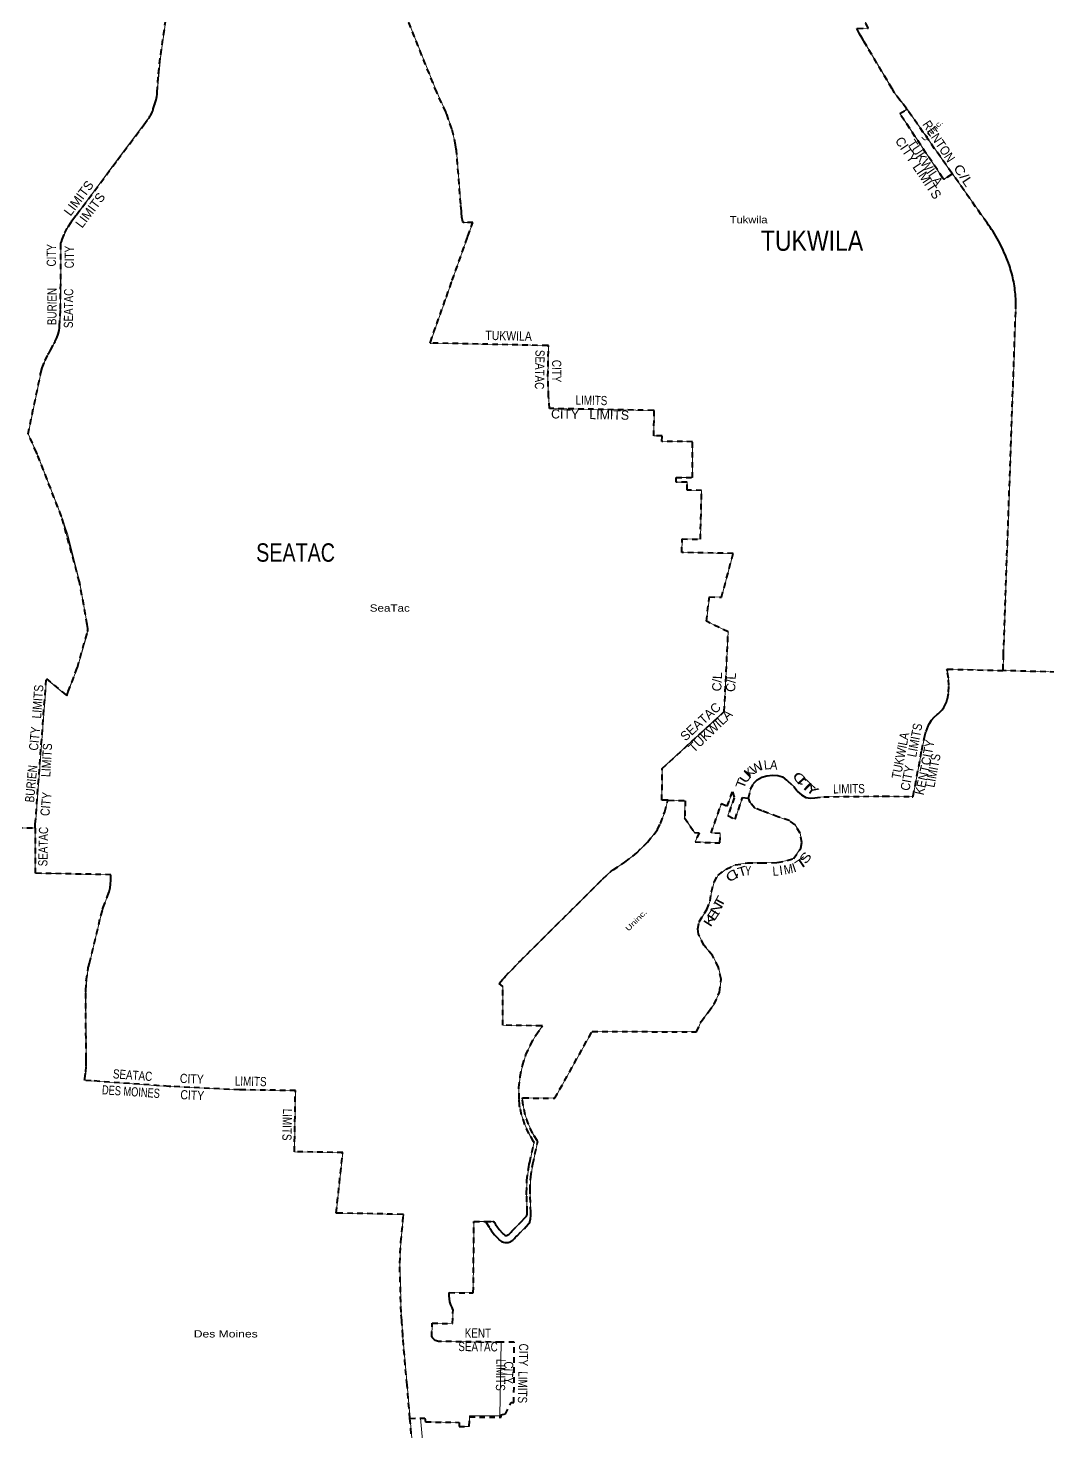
# Model space of a CAD drawing. Header units: feet. Extents: x -903180 to 1023491, y -707744 to 564635.
# Drawn here: x -329694 to -307532, y -35986 to -5495 of the extents above; entities that cross this region are included whole.
import ezdxf

# ---------------------------------------------------------------- set-up
doc = ezdxf.new("R2010")
doc.units = ezdxf.units.FT
doc.header["$LTSCALE"] = 80
doc.linetypes.add('SHORT_DASHED', pattern=[2.7, 1.5, -1.2])
doc.layers.add('13', color=7, linetype='SHORT_DASHED', lineweight=40)
doc.layers.add('58', color=7, linetype='Continuous', lineweight=13)
for name, color, linetype in [('14', 7, 'Continuous'), ('15', 7, 'Continuous'), ('36', 7, 'Continuous')]:
    doc.layers.add(name, color=color, linetype=linetype)

msp = doc.modelspace()

# ---------------------------------------------------------------- linework, layer by layer
at = {"layer": '13'}
for points in [[(-329297.17, -19625.89), (-328848.29, -19995.85), (-328836.34, -19947.53), (-328832.58, -19932.32), (-328823.12, -19907.53), (-328621.76, -19380.29), (-328401.52, -18598.78), (-328399.04, -18578.36), (-328397.21, -18535.79), (-328399.83, -18493.27), (-328406.88, -18451.26), (-328577.8, -17521.46), (-328967.26, -16101.92), (-329495.16, -14750.86), (-329502.95, -14730.9), (-329511.95, -14710.86), (-329692.97, -14307.39), (-329425.39, -13024.07), (-329420.94, -13002.73), (-329415.81, -12984.07), (-329386.18, -12876.34), (-329325.83, -12716.4), (-329259.95, -12585.29), (-329248.67, -12562.84), (-329239.24, -12545.29), (-329209.39, -12489.72), (-329130.79, -12344.53), (-329119.84, -12324.31), (-329108.51, -12304.53), (-329103.33, -12295.5), (-329067.81, -12221.75), (-329040.19, -12144.7), (-329020.78, -12065.18), (-329012.8, -12006.28), (-329009.84, -11984.47), (-329008.88, -11966.28), (-328989.44, -11598.09), (-328978.78, -10176.38), (-328978.69, -10163.77), (-328970.08, -10136.38), (-328954.39, -10086.46), (-328897.34, -9944.45), (-328825.76, -9809.18), (-328754.04, -9702.39), (-328740.5, -9682.22), (-328725.74, -9662.39), (-328641.18, -9548.76), (-327851.39, -8495.26), (-327749.41, -8359.14), (-327177.81, -7594.7), (-327073.54, -7449.37), (-327058.95, -7429.03), (-327046.07, -7409.37), (-327024.92, -7376.08), (-326999.41, -7324.75), (-326986.85, -7291.04), (-326979.37, -7270.96), (-326973.02, -7251.04), (-326937.49, -7139.55), (-326924.75, -7099.55), (-326909.39, -7050.54), (-326895.68, -6982.68), (-326891.03, -6933.76), (-326889.16, -6914.12), (-326887.93, -6893.76), (-326863.22, -6485.11), (-326812.57, -6073.97), (-326492.46, -3875.49)], [(-315791.21, -22265.46), (-315815.31, -22263.98), (-315921.05, -22260.99), (-315913.79, -21576.44), (-314564.56, -20340.41), (-314481.17, -18608.65), (-314954.27, -18376.89), (-314887.81, -17850.11), (-314624.16, -17858.61), (-314373.27, -16904.21), (-315488.48, -16885.85), (-315481.75, -16590.68), (-315084.49, -16596.68), (-315058.98, -15537.8), (-315369.41, -15529.3), (-315371.54, -15359.2), (-315611.81, -15359.2), (-315611.16, -15258.01), (-315256.89, -15256.94), (-315255.66, -14477.86), (-315919.05, -14475.74), (-315915.58, -14354.52), (-316096.38, -14352.39), (-316087.56, -13818.91), (-316089.04, -13798.91), (-316109.04, -13798.55), (-318365.32, -13758.13), (-318384.59, -13496.57), (-318397.98, -13061.29), (-318385.82, -12414.94), (-318385.36, -12390.65), (-318405.44, -12390.22), (-320938.34, -12336.5), (-320958.27, -12336.08), (-320951.34, -12316.08), (-320814.22, -11920.58), (-320604.65, -11330.62), (-320477.66, -10973.14), (-320151.22, -10054.21), (-320141.73, -10027.49), (-320136.9, -10014.21), (-320027.67, -9714.02), (-320219.06, -9719.82), (-320238.66, -9720.42), (-320243.87, -9700.43), (-320265.23, -9600.97), (-320274.99, -9509.91), (-320276.65, -9494.36), (-320278.78, -9469.91), (-320292.17, -9316.05), (-320383.48, -8161.73), (-320384.89, -8143.85), (-320388.55, -8121.73), (-320403.14, -8033.46), (-320486.35, -7681.4), (-320599.96, -7356.94), (-320606.15, -7339.25), (-320616.47, -7316.94), (-320814.28, -6889.39), (-321489.95, -5199.42)], [(-310595.82, -7257.97), (-310609.26, -7239.99), (-310710.54, -7104.49), (-310725.45, -7084.54), (-310741.45, -7064.49), (-310869.33, -6904.25), (-310895.02, -6851.86), (-310901.5, -6838.66), (-310917.48, -6811.86), (-311527.31, -5789.87), (-311540.96, -5767.82), (-311572.72, -5713.49), (-311603.82, -5658.96), (-311633.86, -5604.06), (-311662.84, -5548.02), (-311676.11, -5521.66), (-311685.9, -5502.2), (-311666.17, -5501.69), (-311436.41, -5495.73), (-311509.12, -5345.55)], [(-309607.59, -8664.9), (-309627.59, -8678.18), (-309781.62, -8770.83), (-309797.53, -8780.39), (-309814.98, -8754.27), (-310753, -7350.1), (-310615.27, -7271.42), (-310595.82, -7257.97)], [(-309607.59, -8664.9), (-309621.64, -8644.9), (-310580.35, -7279.99), (-310595.82, -7257.97)], [(-308507.54, -19449.95), (-308507.03, -19429.81), (-308499.05, -19114.67), (-308231.01, -11596.12), (-308229.62, -11550.68), (-308229.26, -11504.97), (-308229.7, -11459.68), (-308230.64, -11413.91), (-308232.64, -11368.1), (-308235.43, -11323), (-308238.72, -11277.4), (-308243.11, -11231.75), (-308248.25, -11186.6), (-308254.18, -11141.15), (-308260.89, -11096.34), (-308268.13, -11051.41), (-308276.46, -11006.11), (-308285.59, -10961.53), (-308295.42, -10917.19), (-308305.84, -10872.89), (-308317.3, -10828.47), (-308329.33, -10784.57), (-308342.38, -10740.64), (-308355.92, -10697.38), (-308370.31, -10653.91), (-308377.63, -10633.21), (-308379.74, -10627.25), (-308392.91, -10593.21), (-308425.93, -10507.85), (-308440.28, -10470.74), (-308441.44, -10467.85), (-308457.41, -10428.29), (-308479.89, -10375.16), (-308503.66, -10321.89), (-308528.37, -10269.72), (-308553.55, -10218.04), (-308580.01, -10166.26), (-308607.04, -10115.37), (-308635.21, -10064.57), (-308664.5, -10014.54), (-308694.02, -9965.33), (-308724.79, -9916.07), (-308756.68, -9867.53), (-308788.78, -9819.84), (-308821.94, -9772.38), (-308855.58, -9726.49), (-309592.57, -8684.9), (-309607.59, -8664.9)], [(-314040.51, -22219.56), (-313993.73, -22028.2), (-313932.07, -21904.88), (-313849.15, -21819.83), (-313749.21, -21766.67), (-313638.65, -21734.78), (-313517.45, -21722.02), (-313398.38, -21726.27), (-313298.45, -21760.29), (-313192.13, -21843.22), (-313056.05, -21964.41), (-312975.25, -22072.85), (-312890.2, -22149.4), (-312794.52, -22208.93), (-312690.34, -22217.44), (-312598.65, -22216.11), (-312405.42, -22191.92), (-311137.45, -22176.27), (-311117.45, -22174.25), (-311097.45, -22174.62), (-310481.48, -22188.71), (-310464.74, -22189.19), (-310460.91, -22169.17), (-310272.22, -21181.74), (-310212.99, -20897.33), (-310179.45, -20770.85), (-310132.87, -20648.58), (-310109.03, -20597.77), (-310058.93, -20526.96), (-310001.71, -20461.77), (-309937.98, -20402.92), (-309919.54, -20388.03), (-309873.17, -20346.37), (-309831.41, -20300.1), (-309794.72, -20249.71), (-309763.5, -20195.76), (-309738.08, -20138.85), (-309718.76, -20079.59), (-309714.93, -20064.62), (-309691.77, -19916.66), (-309684.21, -19767.1), (-309692.31, -19617.56), (-309716, -19469.69), (-309724.78, -19432.52), (-309728.65, -19416.11), (-309709.5, -19416.64), (-308507.54, -19449.95)], [(-306499.46, -19505.62), (-308507.54, -19449.95)], [(-329537.23, -22869.8), (-329537.65, -22784.55), (-329297.17, -19625.89)], [(-319748.46, -31417.43), (-319736.26, -31437.42), (-319662.48, -31558.34), (-319649.12, -31580.24), (-319637.26, -31598.34), (-319631.11, -31607.73), (-319555.81, -31707.41), (-319470.51, -31798.68), (-319464.69, -31804.61), (-319446.51, -31820.72), (-319426.74, -31834.84), (-319405.6, -31846.81), (-319383.32, -31856.52), (-319360.16, -31863.84), (-319336.35, -31868.69), (-319312.17, -31871.04), (-319287.88, -31870.84), (-319263.74, -31868.11), (-319240.01, -31862.86), (-319216.97, -31855.17), (-319209.16, -31850.43), (-319163.7, -31818.9), (-319121.77, -31782.78), (-319106.22, -31766.25), (-319091.89, -31751.02), (-319067.86, -31726.25), (-318873.7, -31526.13), (-318816.3, -31467.09), (-318798.13, -31448.4), (-318792.23, -31427.09), (-318791.71, -31425.22), (-318777.37, -31356.03), (-318770.35, -31285.72), (-318770.71, -31215.06), (-318786.09, -30817.17), (-318787.07, -30735.26), (-318771.16, -30448.19), (-318725.34, -30164.36), (-318622.01, -29698.14), (-318618.58, -29682.68), (-318633.54, -29658.14), (-318732.09, -29493.81), (-318821.44, -29301.77), (-318890.22, -29101.44), (-318937.69, -28895.02), (-318949.98, -28752.01), (-318951.7, -28732.03), (-318933.99, -28732.15), (-318248.32, -28736.97), (-317434.79, -27285.09), (-315171.8, -27298.25), (-315067.22, -27072.49), (-314905.63, -26859.86), (-314786.56, -26698.27), (-314667.49, -26434.61), (-314633.47, -26153.94), (-314693, -25890.29), (-314820.58, -25635.14), (-315007.69, -25414.01), (-315126.76, -25175.87), (-315143.77, -25056.8), (-315109.75, -24903.71), (-314948.15, -24640.05), (-314871.61, -24452.94), (-314846.09, -24257.32), (-314786.56, -24044.7), (-314701.51, -23891.61), (-314522.9, -23764.03), (-314327.28, -23670.48), (-314063.63, -23627.95), (-313757.45, -23627.95), (-313408.74, -23619.45), (-313196.12, -23576.92), (-313060.04, -23534.4), (-312903.22, -23305.28), (-312881.43, -23185.69), (-312915.45, -22981.57), (-313026.55, -22801.35), (-313153.59, -22709.41), (-313400.24, -22624.36), (-313612.86, -22547.81), (-313748.94, -22496.78), (-313902.03, -22437.25), (-314004.09, -22318.18), (-314040.51, -22219.56)], [(-315791.21, -22265.46), (-315775.31, -22265.88), (-315412.48, -22275.38), (-315426.29, -22646.41), (-315212.95, -22966.86), (-315113.73, -22971.72), (-315200.38, -23172.12), (-314661.37, -23192.32), (-314653.68, -22986.78), (-314851.15, -22975.98), (-314624.7, -22338.1), (-314500.85, -22396.04), (-314388.16, -22081.36), (-314348.45, -22211.87), (-314485.97, -22598.04), (-314328.63, -22677.77), (-314167.25, -22208.37), (-314040.51, -22219.56)], [(-319748.46, -31417.43), (-319596.03, -31418.07), (-319574.86, -31418.15), (-319562.03, -31438.15), (-319536.46, -31478.01), (-319523.13, -31498.78), (-319509.48, -31518.01), (-319460.44, -31587.06), (-319388.24, -31669.02), (-319384.19, -31673.03), (-319363.76, -31693.24), (-319344.19, -31708.53), (-319341.84, -31709.96), (-319333.34, -31713.99), (-319324.46, -31717.11), (-319315.31, -31719.28), (-319305.98, -31720.49), (-319302.43, -31720.57), (-319282.18, -31719.16), (-319262.43, -31704.9), (-319249.88, -31695.84), (-319220.34, -31669.41), (-319216.78, -31665.55), (-319198.12, -31645.33), (-319178.95, -31625.55), (-318981.3, -31421.63), (-318899.5, -31337.48), (-318879.61, -31317.01), (-318863.96, -31297.48), (-318863.92, -31297.42), (-318857.7, -31286.5), (-318852.65, -31274.98), (-318848.83, -31263), (-318846.29, -31250.69), (-318845.41, -31241.79), (-318845.4, -31222.04), (-318846.19, -31201.79), (-318860.29, -30839.18), (-318861.06, -30819.25), (-318860.55, -30799.18), (-318853.53, -30523.92), (-318815.17, -30231.06), (-318802.65, -30168.54), (-318798.64, -30148.5), (-318794.22, -30128.54), (-318702.68, -29715.54), (-318698.69, -29697.54), (-318711.52, -29675.54), (-318810.47, -29505.76), (-318900.64, -29305.46), (-318969.37, -29096.83), (-319007.95, -28924.12), (-319011.95, -28906.22), (-319013.91, -28884.12), (-319025.76, -28750.32), (-319026.42, -28507.64), (-319001.71, -28266.22), (-318951.9, -28028.71), (-318877.54, -27797.7), (-318779.43, -27575.74), (-318658.66, -27365.24), (-318529.56, -27186.51), (-318515.13, -27166.54), (-318537.03, -27166.18), (-319377.46, -27152.36), (-319375.77, -26314.25), (-319454.52, -26246.66), (-319362.62, -26135.85), (-319344.43, -26113.81), (-319327.16, -26095.85), (-319003.97, -25759.66), (-317203.61, -23972.05), (-317022.32, -23807.92), (-317002.28, -23789.78), (-316982.32, -23777.11), (-316724.57, -23612.09), (-316468.4, -23407.38), (-316235.04, -23177.01), (-316043.01, -22942.99), (-316029.34, -22926.33), (-316018.07, -22902.99), (-315952.9, -22768.09), (-315858.89, -22521.01), (-315796.27, -22284.55), (-315791.21, -22265.46)], [(-332096.79, -22806.35), (-329537.23, -22869.8), (-329541.75, -23852.29)], [(-321395.95, -35691.81), (-321459.59, -34963.32), (-321551.18, -33928.48), (-321552.82, -33909.88), (-321554.01, -33888.48), (-321569.95, -33601.7), (-321571, -33582.85), (-321572.9, -33561.7), (-321589.01, -33382.81), (-321618.16, -32320.79), (-321590.56, -31858.43), (-321537.7, -31281.55), (-321536.06, -31260.44), (-321556.15, -31260.04), (-322977.78, -31231.97), (-322997.21, -31231.58), (-322857.7, -29919.66), (-323905.64, -29898.98), (-323885.17, -28571.96), (-325062.92, -28556.42), (-325088.83, -28556.08), (-325102.92, -28555.4), (-326588.92, -28483.43), (-326608.14, -28482.5), (-326628.92, -28481), (-328320.34, -28358.66), (-328470.53, -28347.83), (-328462.9, -28313.57), (-328439.95, -28166.11), (-328433.53, -28037.09), (-328432.53, -28017.05), (-328432.59, -27997.09), (-328432.97, -27870.69), (-328440.65, -26436.08), (-328440.77, -26415.04), (-328439.73, -26396.08), (-328428.21, -26184.83), (-328388.75, -25922.04), (-328385.58, -25900.89), (-328380.61, -25882.04), (-328360.45, -25805.46), (-328113.6, -24772.98), (-328073.77, -24637.81), (-328067.27, -24615.75), (-328060.42, -24597.81), (-327957.74, -24328.89), (-327950.76, -24310.61), (-327943.39, -24288.89), (-327931.19, -24252.94), (-327910.97, -24169.82), (-327899.54, -24085.04), (-327897.04, -23999.53), (-327893.98, -23882.43), (-329541.75, -23852.29)], [(-321395.95, -35691.81), (-321168.91, -35686.96), (-321073.83, -35685.95), (-321056.82, -35767.81), (-320326.99, -35777.9), (-320326.99, -35867.2), (-320107.98, -35867.2), (-320102.13, -35660.5), (-319442.04, -35664.15), (-319412.57, -35664.16), (-319412.32, -35614.14), (-319321.92, -35595.32), (-319194.93, -35347.82), (-319135.99, -35348.16), (-319129.5, -34039.22), (-319414.83, -34035.44), (-320762.88, -34022.68), (-320776.91, -34020.55), (-320798.73, -34015.3), (-320819.87, -34007.81), (-320840.11, -33998.14), (-320859.24, -33986.41), (-320877.03, -33972.75), (-320893.3, -33957.3), (-320907.86, -33940.24), (-320920.56, -33921.75), (-320913.31, -33624.54), (-320468.92, -33633.04), (-320459.28, -33328.73), (-320460.9, -33325.53), (-320482.12, -33284.89), (-320507.66, -33223.28), (-320526.62, -33159.33), (-320538.78, -33093.76), (-320544.03, -33027.28), (-320542.3, -32960.61), (-320019.75, -32964.87), (-320004.53, -31416.34), (-319748.46, -31417.43)], [(-321329.19, -36456.06), (-321395.95, -35691.81)]]:
    msp.add_lwpolyline(points, dxfattribs=at)
at = {"layer": '58'}
for points in [[(-332096.79, -22806.35), (-329537.23, -22869.8), (-329297.17, -19625.89), (-329269.27, -19653.03), (-328849.15, -19996.23), (-328834.14, -19936.17), (-328623.37, -19384.19), (-328446.17, -18785.02), (-328397.58, -18573.38), (-328406.88, -18451.26), (-328579.07, -17513.75), (-328837.75, -16481.87), (-328967.26, -16101.92), (-328967.26, -16101.92), (-329460.74, -14836.79), (-329692.97, -14307.39), (-329483.59, -13305.26), (-329412.14, -12960.63), (-329328.56, -12719.67), (-329102.77, -12297.82), (-329031.32, -12120.5), (-329005.6, -11958.92), (-328979.88, -11163.85), (-328982.73, -10571.86), (-328982.73, -10162.88), (-328836.98, -9828.27), (-328702.65, -9636.65), (-327828.11, -8461.22), (-327010.74, -7365.86), (-326931.24, -7154.69), (-326887.93, -6893.76), (-326812.57, -6073.97), (-326492.46, -3875.49)], [(-326492.46, -3875.49), (-326812.57, -6073.97), (-326863.22, -6485.11), (-326887.93, -6893.76), (-326889.16, -6914.12), (-326891.03, -6933.76), (-326895.68, -6982.68), (-326909.39, -7050.54), (-326924.75, -7099.55), (-326937.49, -7139.55), (-326973.02, -7251.04), (-326979.37, -7270.96), (-326986.85, -7291.04), (-326999.41, -7324.75), (-327024.92, -7376.08), (-327046.07, -7409.37), (-327058.95, -7429.03)], [(-307727.05, -4624), (-308009.49, -4650.22), (-308219.66, -4675.21), (-308520.34, -4636.8), (-308782.64, -4572.78), (-309441.27, -4335.61), (-309441.27, -4614.09), (-309492.45, -4617.29), (-309494.05, -5025.41), (-310127.4, -5025.41), (-310126.82, -5111.55), (-310468.85, -5107.41), (-310469.01, -5087.28), (-311174.15, -5344.08), (-311174.15, -5344.08), (-311477.42, -5246.61), (-311509.12, -5345.55), (-311435.11, -5495.7)], [(-321489.95, -5199.42), (-320814.28, -6889.39), (-320616.47, -7316.94), (-320606.15, -7339.25), (-320599.96, -7356.94), (-320486.35, -7681.4), (-320403.14, -8033.46), (-320388.55, -8121.73), (-320384.89, -8143.85), (-320383.48, -8161.73), (-320292.17, -9316.05), (-320278.78, -9469.91), (-320276.65, -9494.36), (-320274.99, -9509.91), (-320265.23, -9600.97), (-320243.87, -9700.43), (-320238.66, -9720.42), (-320219.06, -9719.82), (-320027.67, -9714.02), (-320136.9, -10014.21), (-320141.73, -10027.49), (-320151.22, -10054.21), (-320477.66, -10973.14), (-320604.65, -11330.62), (-320814.22, -11920.58), (-320951.34, -12316.08), (-320958.27, -12336.08), (-320938.34, -12336.5), (-318405.44, -12390.22), (-318385.36, -12390.65)], [(-315791.21, -22265.46), (-315815.31, -22263.98), (-315921.05, -22260.99), (-315913.79, -21576.44), (-314564.56, -20340.41), (-314481.17, -18608.65), (-314954.27, -18376.89), (-314887.81, -17850.11), (-314624.16, -17858.61), (-314373.27, -16904.21), (-315488.48, -16885.85), (-315481.75, -16590.68), (-315084.49, -16596.68), (-315058.98, -15537.8), (-315369.41, -15529.3), (-315371.54, -15359.2), (-315611.81, -15359.2), (-315611.16, -15258.01), (-315256.89, -15256.94), (-315255.66, -14477.86), (-315919.05, -14475.74), (-315915.58, -14354.52), (-316096.38, -14352.39), (-316087.56, -13818.91), (-316089.04, -13798.91), (-316109.04, -13798.55), (-318365.32, -13758.13), (-318384.59, -13496.57), (-318397.98, -13061.29), (-318385.82, -12414.94), (-318385.36, -12390.65), (-318405.44, -12390.22), (-320938.34, -12336.5), (-320958.27, -12336.08), (-320951.34, -12316.08), (-320814.22, -11920.58), (-320604.65, -11330.62), (-320477.66, -10973.14), (-320151.22, -10054.21), (-320141.73, -10027.49), (-320136.9, -10014.21), (-320027.67, -9714.02), (-320219.06, -9719.82), (-320238.66, -9720.42), (-320243.87, -9700.43), (-320265.23, -9600.97), (-320274.99, -9509.91), (-320276.65, -9494.36), (-320278.78, -9469.91), (-320292.17, -9316.05), (-320383.48, -8161.73), (-320384.89, -8143.85), (-320388.55, -8121.73), (-320403.14, -8033.46), (-320486.35, -7681.4), (-320599.96, -7356.94), (-320606.15, -7339.25), (-320616.47, -7316.94), (-320814.28, -6889.39), (-321489.95, -5199.42)], [(-310595.82, -7257.97), (-310609.26, -7239.99), (-310710.54, -7104.49), (-310725.45, -7084.54), (-310741.45, -7064.49), (-310869.33, -6904.25), (-310895.02, -6851.86), (-310901.5, -6838.66), (-310917.48, -6811.86), (-311527.31, -5789.87), (-311540.96, -5767.82), (-311572.72, -5713.49), (-311603.82, -5658.96), (-311633.86, -5604.06), (-311662.84, -5548.02), (-311676.11, -5521.66), (-311685.9, -5502.2), (-311666.17, -5501.69), (-311435.11, -5495.7)], [(-311435.11, -5495.7), (-311666.17, -5501.69), (-311685.9, -5502.2), (-311676.11, -5521.66), (-311662.84, -5548.02), (-311633.86, -5604.06), (-311603.82, -5658.96), (-311572.72, -5713.49), (-311540.96, -5767.82), (-311527.31, -5789.87), (-310917.48, -6811.86), (-310901.5, -6838.66), (-310895.02, -6851.86), (-310869.33, -6904.25), (-310741.45, -7064.49), (-310725.45, -7084.54), (-310710.54, -7104.49), (-310609.26, -7239.99), (-310595.82, -7257.97)], [(-309607.59, -8664.9), (-309627.59, -8678.18), (-309781.62, -8770.83), (-309797.53, -8780.39), (-309814.98, -8754.27), (-310753, -7350.1), (-310615.27, -7271.42), (-310595.82, -7257.97)], [(-310595.82, -7257.97), (-310580.35, -7279.99), (-309621.64, -8644.9), (-309607.59, -8664.9)], [(-327058.95, -7429.03), (-327073.54, -7449.37), (-327177.81, -7594.7), (-327749.41, -8359.14), (-327851.39, -8495.26), (-328641.18, -9548.76), (-328725.74, -9662.39), (-328740.5, -9682.22), (-328754.04, -9702.39), (-328825.76, -9809.18), (-328897.34, -9944.45), (-328954.39, -10086.46), (-328970.08, -10136.38), (-328978.69, -10163.77), (-328978.78, -10176.38), (-328989.44, -11598.09), (-329008.88, -11966.28), (-329009.84, -11984.47), (-329012.8, -12006.28), (-329020.78, -12065.18), (-329040.19, -12144.7), (-329067.81, -12221.75), (-329103.33, -12295.5), (-329108.51, -12304.53), (-329119.84, -12324.31), (-329130.79, -12344.53), (-329209.39, -12489.72), (-329239.24, -12545.29), (-329248.67, -12562.84), (-329259.95, -12585.29), (-329325.83, -12716.4), (-329386.18, -12876.34), (-329415.81, -12984.07), (-329420.94, -13002.73), (-329425.39, -13024.07), (-329692.97, -14307.39), (-329511.95, -14710.86), (-329502.95, -14730.9), (-329495.16, -14750.86), (-328967.26, -16101.92), (-328577.8, -17521.46), (-328406.88, -18451.26), (-328399.83, -18493.27), (-328397.21, -18535.79), (-328399.04, -18578.36), (-328401.52, -18598.78), (-328621.76, -19380.29), (-328823.12, -19907.53), (-328832.58, -19932.32), (-328836.34, -19947.53), (-328848.29, -19995.85), (-329297.17, -19625.89), (-329537.23, -22869.8), (-329541.75, -23852.29), (-327893.98, -23882.43), (-327897.04, -23999.53), (-327899.54, -24085.04), (-327910.97, -24169.82), (-327931.19, -24252.94), (-327943.39, -24288.89), (-327950.76, -24310.61), (-327957.74, -24328.89), (-328060.42, -24597.81), (-328067.27, -24615.75), (-328073.77, -24637.81), (-328113.6, -24772.98), (-328360.45, -25805.46), (-328380.61, -25882.04), (-328385.58, -25900.89), (-328388.75, -25922.04), (-328428.21, -26184.83), (-328439.73, -26396.08), (-328440.77, -26415.04), (-328440.65, -26436.08), (-328432.97, -27870.69), (-328432.59, -27997.09), (-328432.53, -28017.05), (-328433.53, -28037.09), (-328439.95, -28166.11), (-328462.9, -28313.57), (-328470.53, -28347.83), (-328320.34, -28358.66), (-326628.92, -28481), (-326608.14, -28482.5), (-326588.92, -28483.43), (-325102.92, -28555.4), (-325088.83, -28556.08), (-325062.92, -28556.42), (-323885.17, -28571.96), (-323905.64, -29898.98), (-322857.7, -29919.66), (-322997.21, -31231.58), (-322977.78, -31231.97), (-321556.15, -31260.04), (-321536.06, -31260.44), (-321537.7, -31281.55), (-321590.56, -31858.43), (-321618.16, -32320.79), (-321589.01, -33382.81), (-321572.9, -33561.7), (-321571, -33582.85)], [(-308507.54, -19449.95), (-308507.03, -19429.81), (-308499.05, -19114.67), (-308231.01, -11596.12), (-308229.62, -11550.68), (-308229.26, -11504.97), (-308229.7, -11459.68), (-308230.64, -11413.91), (-308232.64, -11368.1), (-308235.43, -11323), (-308238.72, -11277.4), (-308243.11, -11231.75), (-308248.25, -11186.6), (-308254.18, -11141.15), (-308260.89, -11096.34), (-308268.13, -11051.41), (-308276.46, -11006.11), (-308285.59, -10961.53), (-308295.42, -10917.19), (-308305.84, -10872.89), (-308317.3, -10828.47), (-308329.33, -10784.57), (-308342.38, -10740.64), (-308355.92, -10697.38), (-308370.31, -10653.91), (-308377.63, -10633.21), (-308379.74, -10627.25), (-308392.91, -10593.21), (-308425.93, -10507.85), (-308440.28, -10470.74), (-308441.44, -10467.85), (-308457.41, -10428.29), (-308479.89, -10375.16), (-308503.66, -10321.89), (-308528.37, -10269.72), (-308553.55, -10218.04), (-308580.01, -10166.26), (-308607.04, -10115.37), (-308635.21, -10064.57), (-308664.5, -10014.54), (-308694.02, -9965.33), (-308724.79, -9916.07), (-308756.68, -9867.53), (-308788.78, -9819.84), (-308821.94, -9772.38), (-308855.58, -9726.49), (-309592.57, -8684.9), (-309607.59, -8664.9)], [(-309607.59, -8664.9), (-309592.57, -8684.9), (-308855.58, -9726.49), (-308821.94, -9772.38), (-308788.78, -9819.84), (-308756.68, -9867.53), (-308724.79, -9916.07), (-308694.02, -9965.33), (-308664.5, -10014.54), (-308635.21, -10064.57), (-308607.04, -10115.37), (-308580.01, -10166.26), (-308553.55, -10218.04), (-308528.37, -10269.72), (-308503.66, -10321.89), (-308479.89, -10375.16), (-308457.41, -10428.29), (-308441.44, -10467.85), (-308440.28, -10470.74), (-308425.93, -10507.85), (-308392.91, -10593.21), (-308379.74, -10627.25), (-308377.63, -10633.21), (-308370.31, -10653.91), (-308355.92, -10697.38), (-308342.38, -10740.64), (-308329.33, -10784.57), (-308317.3, -10828.47), (-308305.84, -10872.89), (-308295.42, -10917.19), (-308285.59, -10961.53), (-308276.46, -11006.11), (-308268.13, -11051.41), (-308260.89, -11096.34), (-308254.18, -11141.15), (-308248.25, -11186.6), (-308243.11, -11231.75), (-308238.72, -11277.4), (-308235.43, -11323), (-308232.64, -11368.1), (-308230.64, -11413.91), (-308229.7, -11459.68), (-308229.26, -11504.97), (-308229.62, -11550.68), (-308231.01, -11596.12), (-308499.05, -19114.67), (-308507.03, -19429.81), (-308507.54, -19449.95)], [(-318385.36, -12390.65), (-318385.82, -12414.94), (-318397.98, -13061.29), (-318384.59, -13496.57)], [(-318384.59, -13496.57), (-318365.32, -13758.13), (-316109.04, -13798.55), (-316089.04, -13798.91)], [(-316089.04, -13798.91), (-316087.56, -13818.91), (-316096.38, -14352.39), (-315915.58, -14354.52), (-315919.05, -14475.74), (-315255.66, -14477.86), (-315256.89, -15256.94), (-315611.16, -15258.01), (-315611.81, -15359.2), (-315371.54, -15359.2), (-315369.41, -15529.3), (-315058.98, -15537.8), (-315084.49, -16596.68), (-315481.75, -16590.68), (-315488.48, -16885.85), (-314373.27, -16904.21), (-314624.16, -17858.61), (-314887.81, -17850.11), (-314954.27, -18376.89), (-314481.17, -18608.65), (-314564.56, -20340.41), (-315913.79, -21576.44), (-315921.05, -22260.99), (-315815.31, -22263.98), (-315791.21, -22265.46)], [(-310464.74, -22189.19), (-310460.91, -22169.17), (-310272.22, -21181.74), (-310212.99, -20897.33), (-310179.45, -20770.85), (-310132.87, -20648.58), (-310109.03, -20597.77), (-310058.93, -20526.96), (-310001.71, -20461.77), (-309937.98, -20402.92), (-309919.54, -20388.03), (-309873.17, -20346.37), (-309831.41, -20300.1), (-309794.72, -20249.71), (-309763.5, -20195.76), (-309738.08, -20138.85), (-309718.76, -20079.59), (-309714.93, -20064.62), (-309691.77, -19916.66), (-309684.21, -19767.1), (-309692.31, -19617.56), (-309716, -19469.69), (-309724.78, -19432.52), (-309728.65, -19416.11), (-309709.5, -19416.64), (-308507.54, -19449.95)], [(-308507.54, -19449.95), (-309709.5, -19416.64), (-309728.65, -19416.11), (-309724.78, -19432.52), (-309716, -19469.69), (-309692.31, -19617.56), (-309684.21, -19767.1), (-309691.77, -19916.66), (-309714.93, -20064.62), (-309718.76, -20079.59), (-309738.08, -20138.85), (-309763.5, -20195.76), (-309794.72, -20249.71), (-309831.41, -20300.1), (-309873.17, -20346.37), (-309919.54, -20388.03), (-309937.98, -20402.92), (-310001.71, -20461.77), (-310058.93, -20526.96), (-310109.03, -20597.77), (-310132.87, -20648.58), (-310179.45, -20770.85), (-310212.99, -20897.33), (-310272.22, -21181.74), (-310460.91, -22169.17), (-310464.74, -22189.19)], [(-306479.44, -19506.17), (-306499.46, -19505.62), (-308507.54, -19449.95)], [(-308507.54, -19449.95), (-306499.46, -19505.62), (-306479.44, -19506.17)], [(-314040.51, -22219.56), (-313993.73, -22028.2), (-313932.07, -21904.88), (-313849.15, -21819.83), (-313749.21, -21766.67), (-313638.65, -21734.78), (-313517.45, -21722.02), (-313398.38, -21726.27), (-313298.45, -21760.29), (-313192.13, -21843.22), (-313056.05, -21964.41), (-312975.25, -22072.85), (-312890.2, -22149.4), (-312794.52, -22208.93), (-312690.34, -22217.44), (-312598.65, -22216.11), (-312405.42, -22191.92), (-311137.45, -22176.27), (-311117.45, -22174.25)], [(-311117.45, -22174.25), (-311137.45, -22176.27), (-312405.42, -22191.92), (-312598.65, -22216.11), (-312690.34, -22217.44), (-312794.52, -22208.93), (-312890.2, -22149.4), (-312975.25, -22072.85), (-313056.05, -21964.41), (-313192.13, -21843.22), (-313298.45, -21760.29), (-313398.38, -21726.27), (-313517.45, -21722.02), (-313638.65, -21734.78), (-313749.21, -21766.67), (-313849.15, -21819.83), (-313932.07, -21904.88), (-313993.73, -22028.2), (-314040.51, -22219.56)], [(-314040.51, -22219.56), (-314004.09, -22318.18), (-313902.03, -22437.25), (-313748.94, -22496.78), (-313612.86, -22547.81), (-313400.24, -22624.36), (-313153.59, -22709.41), (-313026.55, -22801.35), (-312915.45, -22981.57), (-312881.43, -23185.69), (-312903.22, -23305.28), (-313060.04, -23534.4), (-313196.12, -23576.92), (-313408.74, -23619.45), (-313757.45, -23627.95), (-314063.63, -23627.95), (-314327.28, -23670.48), (-314522.9, -23764.03), (-314701.51, -23891.61), (-314786.56, -24044.7), (-314846.09, -24257.32), (-314871.61, -24452.94), (-314948.15, -24640.05), (-315109.75, -24903.71), (-315143.77, -25056.8), (-315126.76, -25175.87), (-315007.69, -25414.01), (-314820.58, -25635.14), (-314693, -25890.29), (-314633.47, -26153.94), (-314667.49, -26434.61), (-314786.56, -26698.27), (-314905.63, -26859.86), (-315067.22, -27072.49), (-315171.8, -27298.25), (-317434.79, -27285.09), (-318248.32, -28736.97), (-318933.99, -28732.15), (-318951.7, -28732.03), (-318949.98, -28752.01), (-318937.69, -28895.02), (-318890.22, -29101.44), (-318821.44, -29301.77), (-318732.09, -29493.81), (-318633.54, -29658.14), (-318618.58, -29682.68), (-318622.01, -29698.14), (-318725.34, -30164.36), (-318771.16, -30448.19), (-318787.07, -30735.26), (-318786.09, -30817.17), (-318770.71, -31215.06), (-318770.35, -31285.72), (-318777.37, -31356.03), (-318791.71, -31425.22), (-318792.23, -31427.09), (-318798.13, -31448.4), (-318816.3, -31467.09), (-318873.7, -31526.13), (-319067.86, -31726.25), (-319091.89, -31751.02), (-319106.22, -31766.25), (-319121.77, -31782.78), (-319163.7, -31818.9), (-319209.16, -31850.43), (-319216.97, -31855.17), (-319240.01, -31862.86), (-319263.74, -31868.11), (-319287.88, -31870.84), (-319312.17, -31871.04), (-319336.35, -31868.69), (-319360.16, -31863.84), (-319383.32, -31856.52), (-319405.6, -31846.81), (-319426.74, -31834.84), (-319446.51, -31820.72), (-319464.69, -31804.61), (-319470.51, -31798.68), (-319555.81, -31707.41), (-319631.11, -31607.73), (-319637.26, -31598.34), (-319649.12, -31580.24), (-319662.48, -31558.34), (-319736.26, -31437.42), (-319748.46, -31417.43)], [(-315791.21, -22265.46), (-315775.31, -22265.88), (-315412.48, -22275.38), (-315426.29, -22646.41), (-315212.95, -22966.86), (-315113.73, -22971.72), (-315200.38, -23172.12), (-314661.37, -23192.32), (-314653.68, -22986.78), (-314851.15, -22975.98), (-314624.7, -22338.1), (-314500.85, -22396.04), (-314388.16, -22081.36), (-314348.45, -22211.87), (-314485.97, -22598.04), (-314328.63, -22677.77), (-314167.25, -22208.37), (-314040.51, -22219.56)], [(-311117.45, -22174.25), (-311097.45, -22174.71), (-310481.48, -22188.81), (-310464.74, -22189.19)], [(-310464.74, -22189.19), (-310481.48, -22188.81), (-311097.45, -22174.71), (-311117.45, -22174.25)], [(-318852.65, -31274.98), (-318848.83, -31263), (-318846.29, -31250.69), (-318845.41, -31241.79), (-318845.4, -31222.04), (-318846.19, -31201.79), (-318860.29, -30839.18), (-318861.06, -30819.25), (-318860.55, -30799.18), (-318853.53, -30523.92), (-318815.17, -30231.06), (-318802.65, -30168.54), (-318798.64, -30148.5), (-318794.22, -30128.54), (-318702.68, -29715.54), (-318698.69, -29697.54), (-318711.52, -29675.54), (-318810.47, -29505.76), (-318900.64, -29305.46), (-318969.37, -29096.83), (-319007.95, -28924.12), (-319011.95, -28906.22), (-319013.91, -28884.12), (-319025.76, -28750.32), (-319026.42, -28507.64), (-319001.71, -28266.22), (-318951.9, -28028.71), (-318877.54, -27797.7), (-318779.43, -27575.74), (-318658.66, -27365.24), (-318529.56, -27186.51), (-318515.13, -27166.54), (-318537.03, -27166.18), (-319377.46, -27152.36), (-319375.77, -26314.25), (-319454.52, -26246.66), (-319362.62, -26135.85), (-319344.43, -26113.81), (-319327.16, -26095.85), (-319003.97, -25759.66), (-317203.61, -23972.05), (-317022.32, -23807.92), (-317002.28, -23789.78), (-316982.32, -23777.11), (-316724.57, -23612.09), (-316468.4, -23407.38), (-316235.04, -23177.01), (-316043.01, -22942.99), (-316029.34, -22926.33), (-316018.07, -22902.99), (-315952.9, -22768.09), (-315858.89, -22521.01), (-315796.27, -22284.55), (-315791.21, -22265.46)], [(-328470.53, -28347.83), (-328430.14, -28059.72), (-328445.44, -26449.04), (-328389.32, -25890.04), (-328348.51, -25764.97), (-328360.45, -25805.46), (-328113.6, -24772.98), (-328071.94, -24631.38), (-328060.42, -24597.81), (-327957.74, -24328.89), (-327930.36, -24251.42), (-327910.97, -24169.82), (-327899.54, -24085.04), (-327893.98, -23882.43), (-329394.04, -23851.82), (-329541.75, -23852.29), (-329537.23, -22869.8), (-332096.79, -22806.35)], [(-321329.19, -36456.06), (-321459.59, -34963.32), (-321551.18, -33928.48), (-321552.82, -33909.88), (-321554.01, -33888.48), (-321569.95, -33601.7), (-321571, -33582.85), (-321572.9, -33561.7), (-321589.01, -33382.81), (-321618.16, -32320.79), (-321590.56, -31858.43), (-321537.7, -31281.55), (-321536.06, -31260.44), (-321556.15, -31260.04), (-322977.78, -31231.97), (-322997.21, -31231.58), (-322857.7, -29919.66), (-323905.64, -29898.98), (-323885.17, -28571.96), (-325062.92, -28556.42), (-325088.83, -28556.08), (-325102.92, -28555.4), (-326588.92, -28483.43), (-326608.14, -28482.5), (-326628.92, -28481), (-328320.34, -28358.66), (-328470.53, -28347.83)], [(-321111.77, -36325.12), (-321168.91, -35686.96), (-321073.83, -35685.95), (-321056.82, -35767.81), (-320326.99, -35777.9), (-320326.99, -35867.2), (-320107.98, -35867.2), (-320101.61, -35637.57), (-319442.47, -35633.32), (-319414.83, -34035.44), (-320762.88, -34022.68), (-320776.91, -34020.55), (-320798.73, -34015.3), (-320819.87, -34007.81), (-320840.11, -33998.14), (-320859.24, -33986.41), (-320877.03, -33972.75), (-320893.3, -33957.3), (-320907.86, -33940.24), (-320920.56, -33921.75), (-320913.31, -33624.54), (-320468.92, -33633.04), (-320459.28, -33328.73), (-320460.9, -33325.53), (-320482.12, -33284.89), (-320507.66, -33223.28), (-320526.62, -33159.33), (-320538.78, -33093.76), (-320544.03, -33027.28), (-320542.3, -32960.61), (-320019.75, -32964.87), (-320004.53, -31416.34), (-319748.46, -31417.43), (-319596.03, -31418.07), (-319574.86, -31418.15), (-319562.03, -31438.15), (-319536.46, -31478.01), (-319523.13, -31498.78), (-319509.48, -31518.01), (-319460.44, -31587.06), (-319388.24, -31669.02), (-319384.19, -31673.03), (-319363.76, -31693.24), (-319344.19, -31708.53), (-319341.84, -31709.96), (-319333.34, -31713.99), (-319324.46, -31717.11), (-319315.31, -31719.28), (-319305.98, -31720.49), (-319302.43, -31720.57), (-319282.18, -31719.16), (-319262.43, -31704.9), (-319249.88, -31695.84), (-319220.34, -31669.41), (-319216.78, -31665.55), (-319198.12, -31645.33), (-319178.95, -31625.55), (-318981.3, -31421.63), (-318899.5, -31337.48), (-318879.61, -31317.01), (-318863.96, -31297.48), (-318863.92, -31297.42), (-318857.7, -31286.5), (-318852.65, -31274.98)], [(-319748.46, -31417.43), (-320004.53, -31416.34), (-320019.75, -32964.87), (-320542.3, -32960.61), (-320544.03, -33027.28), (-320538.78, -33093.76), (-320526.62, -33159.33), (-320507.66, -33223.28), (-320482.12, -33284.89), (-320460.9, -33325.53), (-320459.28, -33328.73), (-320468.92, -33633.04), (-320913.31, -33624.54), (-320920.56, -33921.75), (-320907.86, -33940.24), (-320893.3, -33957.3), (-320877.03, -33972.75), (-320859.24, -33986.41), (-320840.11, -33998.14), (-320819.87, -34007.81), (-320798.73, -34015.3), (-320776.91, -34020.55), (-320762.88, -34022.68), (-319414.83, -34035.44), (-319442.47, -35633.32), (-320101.61, -35637.57), (-320107.98, -35867.2), (-320326.99, -35867.2), (-320326.99, -35777.9), (-321056.82, -35767.81), (-321073.83, -35685.95), (-321168.91, -35686.96), (-321111.77, -36325.12)], [(-321571, -33582.85), (-321569.95, -33601.7), (-321554.01, -33888.48), (-321552.82, -33909.88), (-321551.18, -33928.48), (-321459.59, -34963.32), (-321329.19, -36456.06)]]:
    msp.add_lwpolyline(points, dxfattribs=at)

# ---------------------------------------------------------------- texts
at = {"layer": '14'}
for s, height, width, p in [('TUKWILA', 440, 0.85, (-313769.3, -10331.82)), ('SEATAC', 400, 0.8, (-324737.22, -17085.68))]:
    msp.add_text(s, height=height, dxfattribs=dict(at, width=width)).set_placement(p)
at = {"layer": '15'}
for s, height, rotation, width, p in [('RENTON', 200, 303.744, 0.9, (-310269.09, -7586.41)), ('TUKWILA', 201.1, 303.744, 0.95, (-310600.72, -8001.16)), ('C/L', 200, 303.744, 1.25, (-309595.78, -8533.63)), ('CITY', 200, 89.57, 0.8, (-329090.08, -10673.8)), ('CITY', 200, 89.57, 0.8, (-328700.66, -10713.26)), ('BURIEN', 200, 89.57, 0.8, (-329078.57, -11947.47)), ('SEATAC', 200, 89.57, 0.8, (-328718.72, -12011.6)), ('TUKWILA', 200, 358.785, 0.85, (-319759.52, -12266.85)), ('SEATAC', 200, 268.999, 0.8, (-318667.72, -12482.89)), ('CITY', 200, 269.762, 0.8, (-318306.78, -12701.24)), ('LIMITS', 200, 358.974, 0.8, (-317798.32, -13673.46)), ('LIMITS', 200, 85.744, 0.85, (-329412.37, -20496.87)), ('CITY', 200, 84.727, 0.85, (-329478.97, -21193.37)), ('LIMITS', 201.1, 79.181, 0.85, (-310395.92, -21340.77)), ('TUKWILA', 201.1, 79.182, 0.85, (-310735.44, -21812.13)), ('CITY', 201.1, 79.224, 0.9, (-310096.51, -21518.64)), ('LIMITS', 200, 86.744, 0.85, (-329211.64, -21766.62)), ('LIMITS', 201.1, 79.224, 0.85, (-309999.84, -21998.81)), ('BURIEN', 200, 84.782, 0.8, (-329565.06, -22318.56)), ('U', 200, 56.691, 1.4, (-314091.22, -21919.54)), ('W', 200, 30.452, 1.1, (-313933.93, -21710.2)), ('L', 200, 6.028, 0.9, (-313693.08, -21602.52)), ('A', 200, 356.479, 0.9, (-313574.88, -21591.15)), ('CITY', 201.1, 79.181, 0.9, (-310544.32, -22071.63)), ('KENT', 201.1, 77.505, 0.9, (-310233.53, -22165.66)), ('T', 200, 69.113, 1.25, (-314142.14, -22037.03)), ('C', 200, 316.889, 1.6, (-313106.87, -21762.27)), ('I', 200, 311.901, 1.75, (-313007.35, -21860.19)), ('T', 200, 316.372, 2, (-312941.81, -21929.13)), ('Y', 200, 324.68, 1.55, (-312826.86, -22038.97)), ('LIMITS', 200, 0.707, 0.8, (-312199.63, -22120.24)), ('CITY', 200, 84.727, 0.85, (-329231.93, -22615.9)), ('SEATAC', 200, 88.782, 0.8, (-329275.24, -23702.95)), ('S', 200, 51.572, 1.35, (-312799.53, -23671.66)), ('C', 200, 39.671, 1.45, (-314438.95, -24066.14)), ('I', 200, 26.287, 1.15, (-314318.19, -23975.42)), ('T', 200, 17.139, 1.2, (-314239.18, -23935.15)), ('Y', 200, 0.478, 0.75, (-314112.51, -23896.42)), ('L', 200, 4.089, 0.85, (-313508.66, -23908.69)), ('M', 200, 10.561, 0.9, (-313254.05, -23880.3)), ('T', 200, 34.466, 1.65, (-312943.08, -23791.27)), ('T', 200, 61.785, 1.45, (-314631.47, -24618.78)), ('E', 200, 55.621, 1.4, (-314790.5, -24908)), ('N', 200, 58.836, 1.4, (-314719.17, -24780.22)), ('K', 200, 56.838, 1.45, (-314867.71, -25036.06)), ('SEATAC', 200, 355.864, 0.8, (-327856.51, -28304.77)), ('CITY', 200, 357.227, 0.85, (-326399.7, -28403.74)), ('LIMITS', 200, 358.744, 0.8, (-325203.1, -28462.64)), ('DES MOINES', 200, 356.282, 0.75, (-328093.81, -28652.51)), ('CITY', 200, 357.227, 0.85, (-326389.28, -28758.34)), ('LIMITS', 200, 268.744, 0.8, (-324155.3, -28964.68)), ('KENT', 200, 359.458, 0.8, (-320205.77, -33935.88)), ('SEATAC', 200, 359.458, 0.8, (-320345.36, -34229.76)), ('CITY', 200, 269.009, 0.8, (-319024.23, -34066.18)), ('LIMITS', 200, 269.009, 0.8, (-319517.39, -34400.89)), ('CITY', 200, 269.009, 0.8, (-319347.61, -34453.59)), ('LIMITS', 200, 269.009, 0.8, (-319039.65, -34668.97))]:
    msp.add_text(s, height=height, rotation=rotation, dxfattribs=dict(at, width=width)).set_placement(p)
for s, height, rotation, p in [('CITY LIMITS', 201.1, 303.744, (-310864.07, -7941.32)), ('LIMITS', 200, 53.142, (-328772.03, -9593.17)), ('LIMITS', 200, 53.142, (-328520.63, -9854.61)), ('CITY   LIMITS', 200, 358.974, (-318330.46, -13972.4)), ('C/L', 200, 87.243, (-314632.39, -19905.3)), ('C/L', 200, 87.243, (-314330.14, -19916.93)), ('SEATAC', 200, 42.493, (-315410.53, -20993.43)), ('TUKWILA', 200, 43.785, (-315227.2, -21243.5)), ('K', 200, 45.728, (-314013.67, -21800.23)), ('I', 200, 16.321, (-313782.15, -21622.64)), ('I', 200, 8.108, (-313355.24, -23891.6)), ('I', 200, 18.735, (-313051.83, -23836.53))]:
    msp.add_text(s, height=height, rotation=rotation, dxfattribs=at).set_placement(p)
at = {"layer": '36', "width": 1.35}
for p in [(-310213.21, -7961.11), (-316646.56, -25118.65)]:
    msp.add_text('Uninc.', height=113, rotation=45, dxfattribs=at).set_placement(p)
at = {"layer": '36'}
for s, width, p in [('Tukwila', 1.15, (-314447.08, -9734.57)), ('SeaTac', 1.2, (-322269.43, -18170.09)), ('Des Moines', 1.25, (-326093.9, -33934.33))]:
    msp.add_text(s, height=157.5, dxfattribs=dict(at, width=width)).set_placement(p)

doc.saveas('drawing.dxf')
